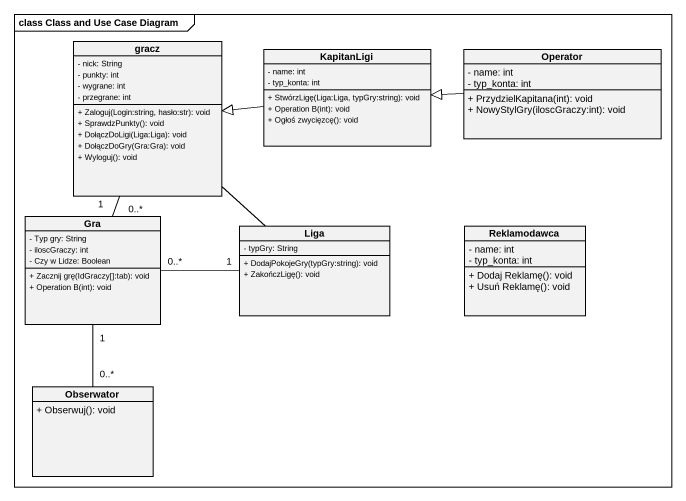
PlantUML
@startuml
mainframe class Class and Use Case Diagram
hide circle
hide empty members
skinparam classAttributeIconSize 0
class gracz {
  - nick: String
  - punkty: int
  - wygrane: int
  - przegrane: int
  + Zaloguj(Login:string, hasło:str): void
  + SprawdzPunkty(): void
  + DołączDoLigi(Liga:Liga): void
  + DołączDoGry(Gra:Gra): void
  + Wyloguj(): void
}
class KapitanLigi {
  - name: int
  - typ_konta: int
  + StwórzLigę(Liga:Liga, typGry:string): void
  + Operation B(int): void
  + Ogłoś zwycięzcę(): void
}
class Operator {
  - name: int
  - typ_konta: int
  + PrzydzielKapitana(int): void
  + NowyStylGry(iloscGraczy:int): void
}
class Gra {
  - Typ gry: String
  - iloscGraczy: int
  - Czy w Lidze: Boolean
  + Zacznij grę(IdGraczy[]:tab): void
  + Operation B(int): void
}
class Liga {
  - typGry: String
  + DodajPokojeGry(typGry:string): void
  + ZakończLigę(): void
}
class Reklamodawca {
  - name: int
  - typ_konta: int
  + Dodaj Reklamę(): void
  + Usuń Reklamę(): void
}
class Obserwator {
  + Obserwuj(): void
}
gracz "0..*" -- "1" Gra
gracz -- Liga
KapitanLigi -left-|> gracz
Operator -left-|> KapitanLigi
Gra "0..*" -right- "1" Liga
Obserwator "0..*" -up- "1" Gra
@enduml
